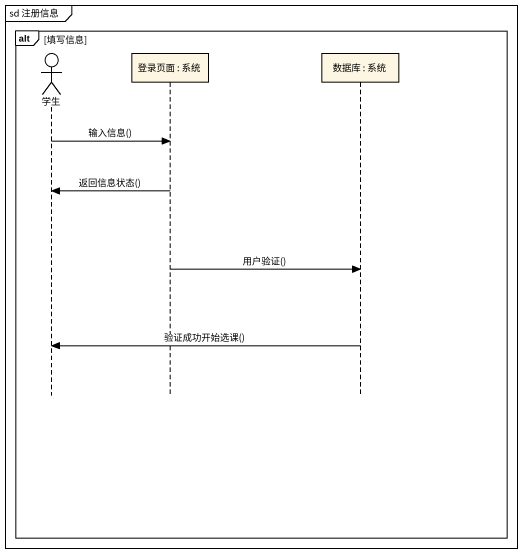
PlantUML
@startuml
mainframe sd 注册信息
hide footbox
actor 学生
participant "登录页面 : 系统" as 登录页面
participant "数据库 : 系统" as 数据库

alt 填写信息
  学生 -> 登录页面 : 输入信息()
  登录页面 -> 学生 : 返回信息状态()
  登录页面 -> 数据库 : 用户验证()
  数据库 -> 学生 : 验证成功开始选课()
end
@enduml
